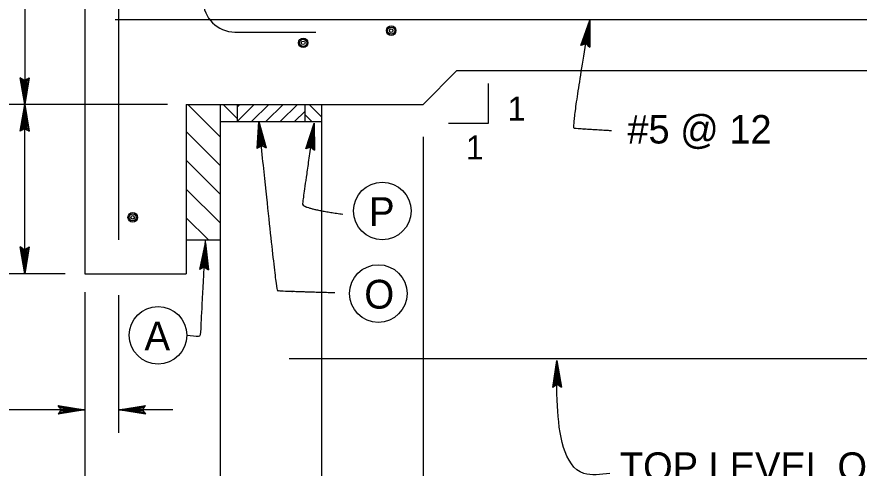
# Model space of a CAD drawing. Extents: x 0 to 2.83, y 0 to 1.83.
# Drawn here: x 1.7935 to 2.1393, y 0.7162 to 0.9013 of the extents above; entities that cross this region are included whole.
import ezdxf

# ---------------------------------------------------------------- set-up
doc = ezdxf.new("R2010")
doc.units = 0
for name, color, linetype in [('212 Leaders and Dim Lines', 7, 'Continuous'), ('213 Rebar', 7, 'Continuous'), ('214 Text and Titles', 7, 'Continuous'), ('217 Rebar', 7, 'Continuous'), ('240 Concrete', 7, 'Continuous')]:
    doc.layers.add(name, color=color, linetype=linetype)

msp = doc.modelspace()

# ---------------------------------------------------------------- linework, layer by layer
at = {"layer": '212 Leaders and Dim Lines'}
for p, q in [((1.7967153134688238, 1.004245764346979), (1.7967153134688238, 0.8653575699719785)), ((1.7958012509688237, 0.8757325699719786), (1.7948880565243792, 0.8762950699719785)), ((1.7967153134688238, 0.8653575699719785), (1.7948880565243792, 0.8762950699719785)), ((1.7967153134688238, 0.8653575699719785), (1.7953446537466016, 0.8760138199719786)), ((1.7958012509688237, 0.8757325699719786), (1.7967153134688238, 0.8653575699719785)), ((1.7967153134688238, 0.8751700699719785), (1.7958012509688237, 0.8757325699719786)), ((1.7962587162466015, 0.8754513199719786), (1.7967153134688238, 0.8653575699719785)), ((1.7985408343021572, 0.8762950699719785), (1.7967153134688238, 0.8653575699719785)), ((1.7980842370799348, 0.8760138199719786), (1.7967153134688238, 0.8653575699719785)), ((1.7967153134688238, 0.8653575699719785), (1.7976285079132681, 0.8757325699719786)), ((1.7976285079132681, 0.8757325699719786), (1.7967153134688238, 0.8751700699719785)), ((1.7967153134688238, 0.8653575699719785), (1.797171910691046, 0.8754513199719786)), ((1.7967153134688238, 0.8751700699719785), (1.7967153134688238, 0.8653575699719785)), ((1.7976285079132681, 0.8757325699719786), (1.7985408343021572, 0.8762950699719785)), ((1.8552758642843654, 0.8653575699719785), (1.7899209896128137, 0.8653575699719785)), ((1.7948799662466013, 0.8543606602497563), (1.7967153134688238, 0.8653575699719785)), ((1.7953388030521569, 0.8546436810830893), (1.7967153134688238, 0.8653575699719785)), ((1.7967153134688238, 0.8653575699719785), (1.7957976398577125, 0.8549263720553116)), ((1.7967153134688238, 0.8653575699719785), (1.796256476663268, 0.855209063027534)), ((1.7967153134688238, 0.7959176393469778), (1.7967153134688238, 0.8653575699719785)), ((1.7967153134688238, 0.8554917539997564), (1.7967153134688238, 0.8653575699719785)), ((1.7967153134688238, 0.8653575699719785), (1.7985526398577127, 0.8543606602497563)), ((1.7976343065243792, 0.8549263720553116), (1.7967153134688238, 0.8653575699719785)), ((1.7971748099966014, 0.855209063027534), (1.7967153134688238, 0.8653575699719785)), ((1.7967153134688238, 0.8653575699719785), (1.7980931433299348, 0.8546436810830893)), ((1.8921253986099824, 0.8472649116978183), (1.8928104350658543, 0.8583928606516438)), ((1.8925524113224215, 0.8475939894236643), (1.8928104350658543, 0.8583928606516438)), ((1.8938335520827307, 0.8485802383534232), (1.8928104350658543, 0.8583928606516438)), ((1.8928104350658543, 0.8583928606516438), (1.8957782702094468, 0.847645779826672)), ((1.894806222124851, 0.8481132073390082), (1.8928104350658543, 0.8583928606516438)), ((1.8928104350658543, 0.8583928606516438), (1.8929794582425241, 0.8479227390669174)), ((1.8928104350658543, 0.8583928606516438), (1.8934065051626274, 0.8482514887101704)), ((1.8943198871037905, 0.8483467228462158), (1.8928104350658543, 0.8583928606516438)), ((1.8928104350658543, 0.8583928606516438), (1.8952919009807232, 0.847879623416473)), ((1.9120777591207956, 0.8471187962778459), (1.9154808256042914, 0.8577357478824138)), ((1.9125726351299512, 0.8473326414129201), (1.9154808256042914, 0.8577357478824138)), ((1.9154808256042914, 0.8577357478824138), (1.9130674635378748, 0.8475461601395466)), ((1.9154808256042914, 0.8577357478824138), (1.913562291945799, 0.8477596788661728)), ((1.9140571203537227, 0.8479731975927989), (1.9154808256042914, 0.8577357478824138)), ((1.9144710130667424, 0.8476271570360353), (1.9154808256042914, 0.8577357478824138)), ((1.9148849057797612, 0.8472811164792714), (1.9154808256042914, 0.8577357478824138)), ((1.9154808256042914, 0.8577357478824138), (1.9152981456758833, 0.8469351711249722)), ((1.9154808256042914, 0.8577357478824138), (1.9157119907876705, 0.8465888041597602)), ((1.7957976398577125, 0.8549263720553116), (1.7948799662466013, 0.8543606602497563)), ((1.7957976398577125, 0.8549263720553116), (1.7967153134688238, 0.8554917539997564)), ((1.7967153134688238, 0.8554917539997564), (1.7976343065243792, 0.8549263720553116)), ((1.7976343065243792, 0.8549263720553116), (1.7985526398577127, 0.8543606602497563)), ((1.9602782045186973, 0.8520554855471683), (1.9602782045186973, 0.6915410816357371)), ((1.8929794582425241, 0.8479227390669174), (1.8921253986099824, 0.8472649116978183)), ((1.8929794582425241, 0.8479227390669174), (1.8938335520827307, 0.8485802383534232)), ((1.8938335520827307, 0.8485802383534232), (1.894806222124851, 0.8481132073390082)), ((1.894806222124851, 0.8481132073390082), (1.8957782702094468, 0.847645779826672)), ((1.9130674635378748, 0.8475461601395466), (1.9120777591207956, 0.8471187962778459)), ((1.9130674635378748, 0.8475461601395466), (1.9140571203537227, 0.8479731975927989)), ((1.9140571203537227, 0.8479731975927989), (1.9148849057797612, 0.8472811164792714)), ((1.9148849057797612, 0.8472811164792714), (1.9157119907876705, 0.8465888041597602)), ((1.7957963204132685, 0.8063488372636446), (1.7948779870799347, 0.8069145490691999)), ((1.7967153134688238, 0.7959176393469778), (1.7948779870799347, 0.8069145490691999)), ((1.7967153134688238, 0.7959176393469778), (1.795337483607713, 0.8066315282358669)), ((1.7957963204132685, 0.8063488372636446), (1.7967153134688238, 0.7959176393469778)), ((1.7967153134688238, 0.8057834553191999), (1.7957963204132685, 0.8063488372636446)), ((1.796255816941046, 0.8060661462914223), (1.7967153134688238, 0.7959176393469778)), ((1.7985506606910462, 0.8069145490691999), (1.7967153134688238, 0.7959176393469778)), ((1.7980918238854906, 0.8066315282358669), (1.7967153134688238, 0.7959176393469778)), ((1.7967153134688238, 0.7959176393469778), (1.797632987079935, 0.8063488372636446)), ((1.797632987079935, 0.8063488372636446), (1.7967153134688238, 0.8057834553191999)), ((1.7967153134688238, 0.7959176393469778), (1.7971741502743794, 0.8060661462914223)), ((1.7967153134688238, 0.8057834553191999), (1.7967153134688238, 0.7959176393469778)), ((1.797632987079935, 0.8063488372636446), (1.7985506606910462, 0.8069145490691999)), ((1.8133633447566673, 0.7959176393469778), (1.7368770486924971, 0.7959176393469778)), ((1.813377563903827, 0.7959176393469786), (1.7895643957065914, 0.7959176393469786)), ((1.8213878226176985, 0.7884103507286427), (1.8213878226176985, 0.6918562792870117)), ((1.835279141992698, 0.7870961251901828), (1.835279141992698, 0.7306566878793469)), ((1.8213878226176985, 0.7401177998150195), (1.7492312949890876, 0.7401177998150195)), ((1.8109566247010316, 0.7410354734261306), (1.8103909128954763, 0.7419531470372419)), ((1.8103909128954763, 0.7419531470372419), (1.8213878226176985, 0.7401177998150195)), ((1.8213878226176985, 0.7401177998150195), (1.8103909128954763, 0.7382804734261305)), ((1.8106739337288091, 0.7414943102316863), (1.8213878226176985, 0.7401177998150195)), ((1.8213878226176985, 0.7401177998150195), (1.8106739337288091, 0.7387399699539086)), ((1.8213878226176985, 0.7401177998150195), (1.8109566247010316, 0.7410354734261306)), ((1.8109566247010316, 0.7410354734261306), (1.8115220066454762, 0.7401177998150195)), ((1.8109566247010316, 0.7391988067594641), (1.8213878226176985, 0.7401177998150195)), ((1.8115220066454762, 0.7401177998150195), (1.8109566247010316, 0.7391988067594641)), ((1.8213878226176985, 0.7401177998150195), (1.8112393156732538, 0.740576636620575)), ((1.8112393156732538, 0.7396583032872418), (1.8213878226176985, 0.7401177998150195)), ((1.8115220066454762, 0.7401177998150195), (1.8213878226176985, 0.7401177998150195)), ((1.835279141992698, 0.7401177998150195), (1.8462760517149197, 0.7419551262039084)), ((1.835279141992698, 0.7401177998150195), (1.845993030881587, 0.7414956296761307)), ((1.8457103399093646, 0.7410367928705751), (1.835279141992698, 0.7401177998150195)), ((1.8454276489371424, 0.7405772963427975), (1.835279141992698, 0.7401177998150195)), ((1.8575042170954066, 0.7401177998150195), (1.835279141992698, 0.7401177998150195)), ((1.84514495796492, 0.7401177998150195), (1.835279141992698, 0.7401177998150195)), ((1.8462760517149197, 0.7382824525927973), (1.835279141992698, 0.7401177998150195)), ((1.835279141992698, 0.7401177998150195), (1.8457103399093646, 0.7392001262039086)), ((1.845993030881587, 0.7387412893983529), (1.835279141992698, 0.7401177998150195)), ((1.835279141992698, 0.7401177998150195), (1.8454276489371424, 0.7396589630094638)), ((1.84514495796492, 0.7401177998150195), (1.8457103399093646, 0.7410367928705751)), ((1.8457103399093646, 0.7392001262039086), (1.84514495796492, 0.7401177998150195)), ((1.8457103399093646, 0.7410367928705751), (1.8462760517149197, 0.7419551262039084)), ((1.8109566247010316, 0.7391988067594641), (1.8103909128954763, 0.7382804734261305)), ((1.8457103399093646, 0.7392001262039086), (1.8462760517149197, 0.7382824525927973))]:
    msp.add_line(p, q, dxfattribs=at)
for points in [[(1.9240232916042823, 0.7880817943440279), (1.9010243446812305, 0.7887389071132579), (1.9000386755273853, 0.7890674634978727), (1.8928104350658543, 0.8583928606516438)], [(1.9154808256042914, 0.8577357478824138), (1.9109358102284688, 0.8265699281624856), (1.910560910350023, 0.8226702482330981), (1.9273514166435783, 0.8203630850541361)]]:
    msp.add_open_spline(points, degree=2, dxfattribs=at)
at = {"layer": '213 Rebar'}
for centre, radius in [((1.947160905113807, 0.8956447962958354), 0.0019508246527777779), ((1.9471608934264297, 0.895644784554933), 0.0014517624942559377), ((1.9471608934264297, 0.895644784554933), 0.000724719837132564), ((1.9110599498224758, 0.8906496955637015), 0.0019508246527777779), ((1.9110599381350988, 0.8906496838227992), 0.0014517624942559377), ((1.9110599381350988, 0.8906496838227992), 0.000724719837132564), ((1.8410599531349952, 0.8190618518808261), 0.0019508246527777779), ((1.8410599414476179, 0.8190618401399238), 0.0014517624942559377), ((1.8410599414476179, 0.8190618401399238), 0.000724719837132564)]:
    msp.add_circle(centre, radius, dxfattribs=at)
at = {"layer": '214 Text and Titles'}
for p, q in [((2.025058786862278, 0.8895107041405319), (2.0286841374524918, 0.8999901251961515)), ((2.0255559197474327, 0.8897118048126784), (2.0286841374524918, 0.8999901251961515)), ((2.0286841374524918, 0.8999901251961515), (2.0260521967520604, 0.889913050360527)), ((2.0286841374524918, 0.8999901251961515), (2.0265493296372163, 0.890114151032674)), ((2.0270464625223714, 0.890315251704821), (2.0286841374524918, 0.8999901251961515)), ((2.027449715952934, 0.889961741794662), (2.0286841374524918, 0.8999901251961515)), ((2.0278538252640255, 0.8896080870088018), (2.0286841374524918, 0.8999901251961515)), ((2.0286841374524918, 0.8999901251961515), (2.028257078694588, 0.8892545770986429)), ((2.0286841374524918, 0.8999901251961515), (2.028660332125151, 0.8889010671884843)), ((2.0260521967520604, 0.889913050360527), (2.025058786862278, 0.8895107041405319)), ((2.0260521967520604, 0.889913050360527), (2.0270464625223714, 0.890315251704821)), ((2.0270464625223714, 0.890315251704821), (2.0278538252640255, 0.8896080870088018)), ((2.0278538252640255, 0.8896080870088018), (2.028660332125151, 0.8889010671884843)), ((1.7958012509688237, 0.8757325699719786), (1.7948880565243792, 0.8762950699719785)), ((1.7967153134688238, 0.8653575699719785), (1.7948880565243792, 0.8762950699719785)), ((1.7967153134688238, 0.8653575699719785), (1.7953446537466016, 0.8760138199719786)), ((1.7958012509688237, 0.8757325699719786), (1.7967153134688238, 0.8653575699719785)), ((1.7967153134688238, 0.8751700699719785), (1.7958012509688237, 0.8757325699719786)), ((1.7962587162466015, 0.8754513199719786), (1.7967153134688238, 0.8653575699719785)), ((1.7985408343021572, 0.8762950699719785), (1.7967153134688238, 0.8653575699719785)), ((1.7980842370799348, 0.8760138199719786), (1.7967153134688238, 0.8653575699719785)), ((1.7967153134688238, 0.8653575699719785), (1.7976285079132681, 0.8757325699719786)), ((1.7976285079132681, 0.8757325699719786), (1.7967153134688238, 0.8751700699719785)), ((1.7967153134688238, 0.8653575699719785), (1.797171910691046, 0.8754513199719786)), ((1.7967153134688238, 0.8751700699719785), (1.7967153134688238, 0.8653575699719785)), ((1.7976285079132681, 0.8757325699719786), (1.7985408343021572, 0.8762950699719785)), ((1.868541488644106, 0.7977246790632899), (1.87092631312335, 0.8085548699311804)), ((1.869011926311117, 0.7979821105829183), (1.87092631312335, 0.8085548699311804)), ((1.87092631312335, 0.8085548699311804), (1.869482363978128, 0.7982395421025469)), ((1.87092631312335, 0.8085548699311804), (1.8699528016451394, 0.7984969736221753)), ((1.8704223724019147, 0.7987544497186037), (1.87092631312335, 0.8085548699311804)), ((1.8708647912129086, 0.7984500788288142), (1.87092631312335, 0.8085548699311804)), ((1.87092631312335, 0.8085548699311804), (1.872190313825418, 0.7975370553130453)), ((1.8713063431136667, 0.7981457525158246), (1.87092631312335, 0.8085548699311804)), ((1.87092631312335, 0.8085548699311804), (1.8717478950144248, 0.7978414262028347)), ((1.869482363978128, 0.7982395421025469), (1.8704223724019147, 0.7987544497186037)), ((1.8704223724019147, 0.7987544497186037), (1.8713063431136667, 0.7981457525158246)), ((1.869482363978128, 0.7982395421025469), (1.868541488644106, 0.7977246790632899)), ((1.8713063431136667, 0.7981457525158246), (1.872190313825418, 0.7975370553130453)), ((1.9053157798398972, 0.7611910247859345), (2.4887810470967144, 0.7611910247859345)), ((2.0134636456220596, 0.7493214276243068), (2.0151522516531113, 0.760281766648918)), ((2.013916690431498, 0.749608364875708), (2.0151522516531113, 0.760281766648918)), ((2.0151522516531113, 0.760281766648918), (2.0143697352409347, 0.7498953021271093)), ((2.0151522516531113, 0.760281766648918), (2.014822780050371, 0.7501822393785106)), ((2.0152749568572372, 0.7504691657682896), (2.0151522516531113, 0.760281766648918)), ((2.0151522516531113, 0.760281766648918), (2.0171170058212184, 0.7493671123759453)), ((2.016195981339228, 0.7499181390853631), (2.0151522516531113, 0.760281766648918)), ((2.0157359030995186, 0.7501936578576375), (2.0151522516531113, 0.760281766648918)), ((2.0151522516531113, 0.760281766648918), (2.016656059578937, 0.7496426203130891)), ((2.0143697352409347, 0.7498953021271093), (2.0152749568572372, 0.7504691657682896)), ((2.0152749568572372, 0.7504691657682896), (2.016195981339228, 0.7499181390853631)), ((2.0143697352409347, 0.7498953021271093), (2.0134636456220596, 0.7493214276243068)), ((2.016195981339228, 0.7499181390853631), (2.0171170058212184, 0.7493671123759453))]:
    msp.add_line(p, q, dxfattribs=at)
msp.add_lwpolyline([(1.9870280985366418, 0.8739349782300715), (1.9870280985366418, 0.8575287282300715), (1.9706218485366418, 0.8575287282300715)], dxfattribs=at)
for centre in [(1.9434918848790061, 0.8216924507473529), (1.9418499415431274, 0.7878158940364371), (1.8514466600499835, 0.7707071323411503)]:
    msp.add_circle(centre, 0.011812499999999998, dxfattribs=at)
for points, degree in [([(2.037614177311298, 0.8545657626465264), (2.023398614423919, 0.855418696419769), (2.0211622033710746, 0.8555528810829396), (2.0286841374524918, 0.8999901251961515)], 2), ([(1.8632591600499835, 0.7707071323411503), (1.8651958751370923, 0.7706826857843664), (1.8689082312110656, 0.7697853687995065), (1.8690081830941137, 0.7717291895955141), (1.869660880323288, 0.7844225617348902), (1.8703135775519262, 0.7971159338742676), (1.87096627478054, 0.809809306013645)], 3)]:
    msp.add_open_spline(points, degree=degree, dxfattribs=at)
msp.add_spline([(2.036983159586186, 0.7140588714564735), (2.0262428198600713, 0.7140588714564735), (2.015385737298179, 0.7416101777599444), (2.0151522516531113, 0.760281766648918)], degree=3, dxfattribs=at)
at = {"layer": '217 Rebar'}
for p, q in [((1.8352791419926986, 0.9773339371594798), (1.8352791419926986, 0.8098089587219787)), ((2.4742428270912895, 0.9000790976803125), (1.833826340064136, 0.9000790976803125)), ((1.8830154485551978, 0.8950684393479168), (1.9162900796315867, 0.8950684393479168)), ((1.8637404720929285, 0.8653575699719789), (1.8769448711853638, 0.8521531708795443)), ((1.8781445492892659, 0.8653575699719789), (1.8838865378520304, 0.8596155814092136)), ((1.8838865378520304, 0.8642223524647744), (1.8850860944753094, 0.8654219090880527)), ((1.8840370026711821, 0.8584803639020087), (1.8909785478572274, 0.8654219090880527)), ((1.8899294560531, 0.8584803639020087), (1.8968710012391434, 0.8654219090880527)), ((1.8958219094615085, 0.8584803639020087), (1.9027634546475523, 0.8654219090880527)), ((1.9017143628434248, 0.8584803639020087), (1.90865590802947, 0.8654219090880527)), ((1.9134992696337514, 0.8653575699719789), (1.9186115378520305, 0.8602453017536994)), ((1.9076068162253426, 0.8584803639020087), (1.9116516730386277, 0.8625252207152942)), ((1.9116698711853632, 0.861294515011958), (1.9145483614113863, 0.8584160247859345)), ((1.8630534476176983, 0.854259687666912), (1.8769448711853638, 0.8403682640992465)), ((1.8630534476176983, 0.842474780886614), (1.8769448711853638, 0.8285833573189485)), ((1.8630534476176983, 0.8306898741063161), (1.8769448711853638, 0.8167984505386506)), ((1.8630534476176983, 0.8189049673260183), (1.8721491089300708, 0.809809306013645))]:
    msp.add_line(p, q, dxfattribs=at)
msp.add_arc((1.8830154485551978, 0.9080889471604168), 0.013020507812499998, 180, 270, dxfattribs=at)
at = {"layer": '240 Concrete'}
for p, q in [((1.8213878226176985, 1.004245764346979), (1.8213878226176985, 0.7959176393469786)), ((1.9602782045186973, 0.8653575699719785), (1.9741663988936973, 0.8792457643469785)), ((1.9741663988936973, 0.8792457643469785), (2.488054489284366, 0.8792457643469785)), ((1.8630534476176983, 0.8653575699719789), (1.8630534476176983, 0.7959176393469786)), ((1.8630534476176983, 0.8653575699719789), (1.9602782045186973, 0.8653575699719789)), ((1.8630534476176983, 0.8653575699719789), (1.9255606870744009, 0.8653575699719789)), ((1.8769448711853638, 0.8653575699719789), (1.8769448711853638, 0.5460245856676057)), ((1.8838865378520304, 0.8653575699719789), (1.8838865378520304, 0.8584160247859345)), ((1.9116698711853632, 0.8653575699719789), (1.9116698711853632, 0.8584160247859345)), ((1.9186115378520305, 0.8653575699719789), (1.9186115378520305, 0.5460245856676057)), ((1.8769448711853638, 0.8584160247859345), (1.9186115378520305, 0.8584160247859345)), ((1.8630534476176983, 0.809809306013645), (1.8769448711853638, 0.809809306013645)), ((1.8213878226176985, 0.7959176393469786), (1.8630534476176983, 0.7959176393469786))]:
    msp.add_line(p, q, dxfattribs=at)

# ---------------------------------------------------------------- texts
at = {"layer": '214 Text and Titles'}
for s, height, p in [('1', 0.00984375, (1.9950000540663, 0.8587547756242567)), ('#5 @ 12', 0.011666666666666665, (2.044103760706632, 0.8493578484642956)), ('1', 0.00984375, (1.9778255748996334, 0.8427990464575901)), ('P', 0.011812499999999998, (1.9380280720537977, 0.8155026542057249)), ('O', 0.011812499999999998, (1.9361197876366174, 0.7816260974948093)), ('A', 0.011812499999999998, (1.8458726746098362, 0.7645164829411153)), ('TOP LEVEL OF', 0.011666666666666665, (2.041056773330578, 0.710999893774617))]:
    msp.add_text(s, height=height, dxfattribs=at).set_placement(p)

doc.saveas('drawing.dxf')
